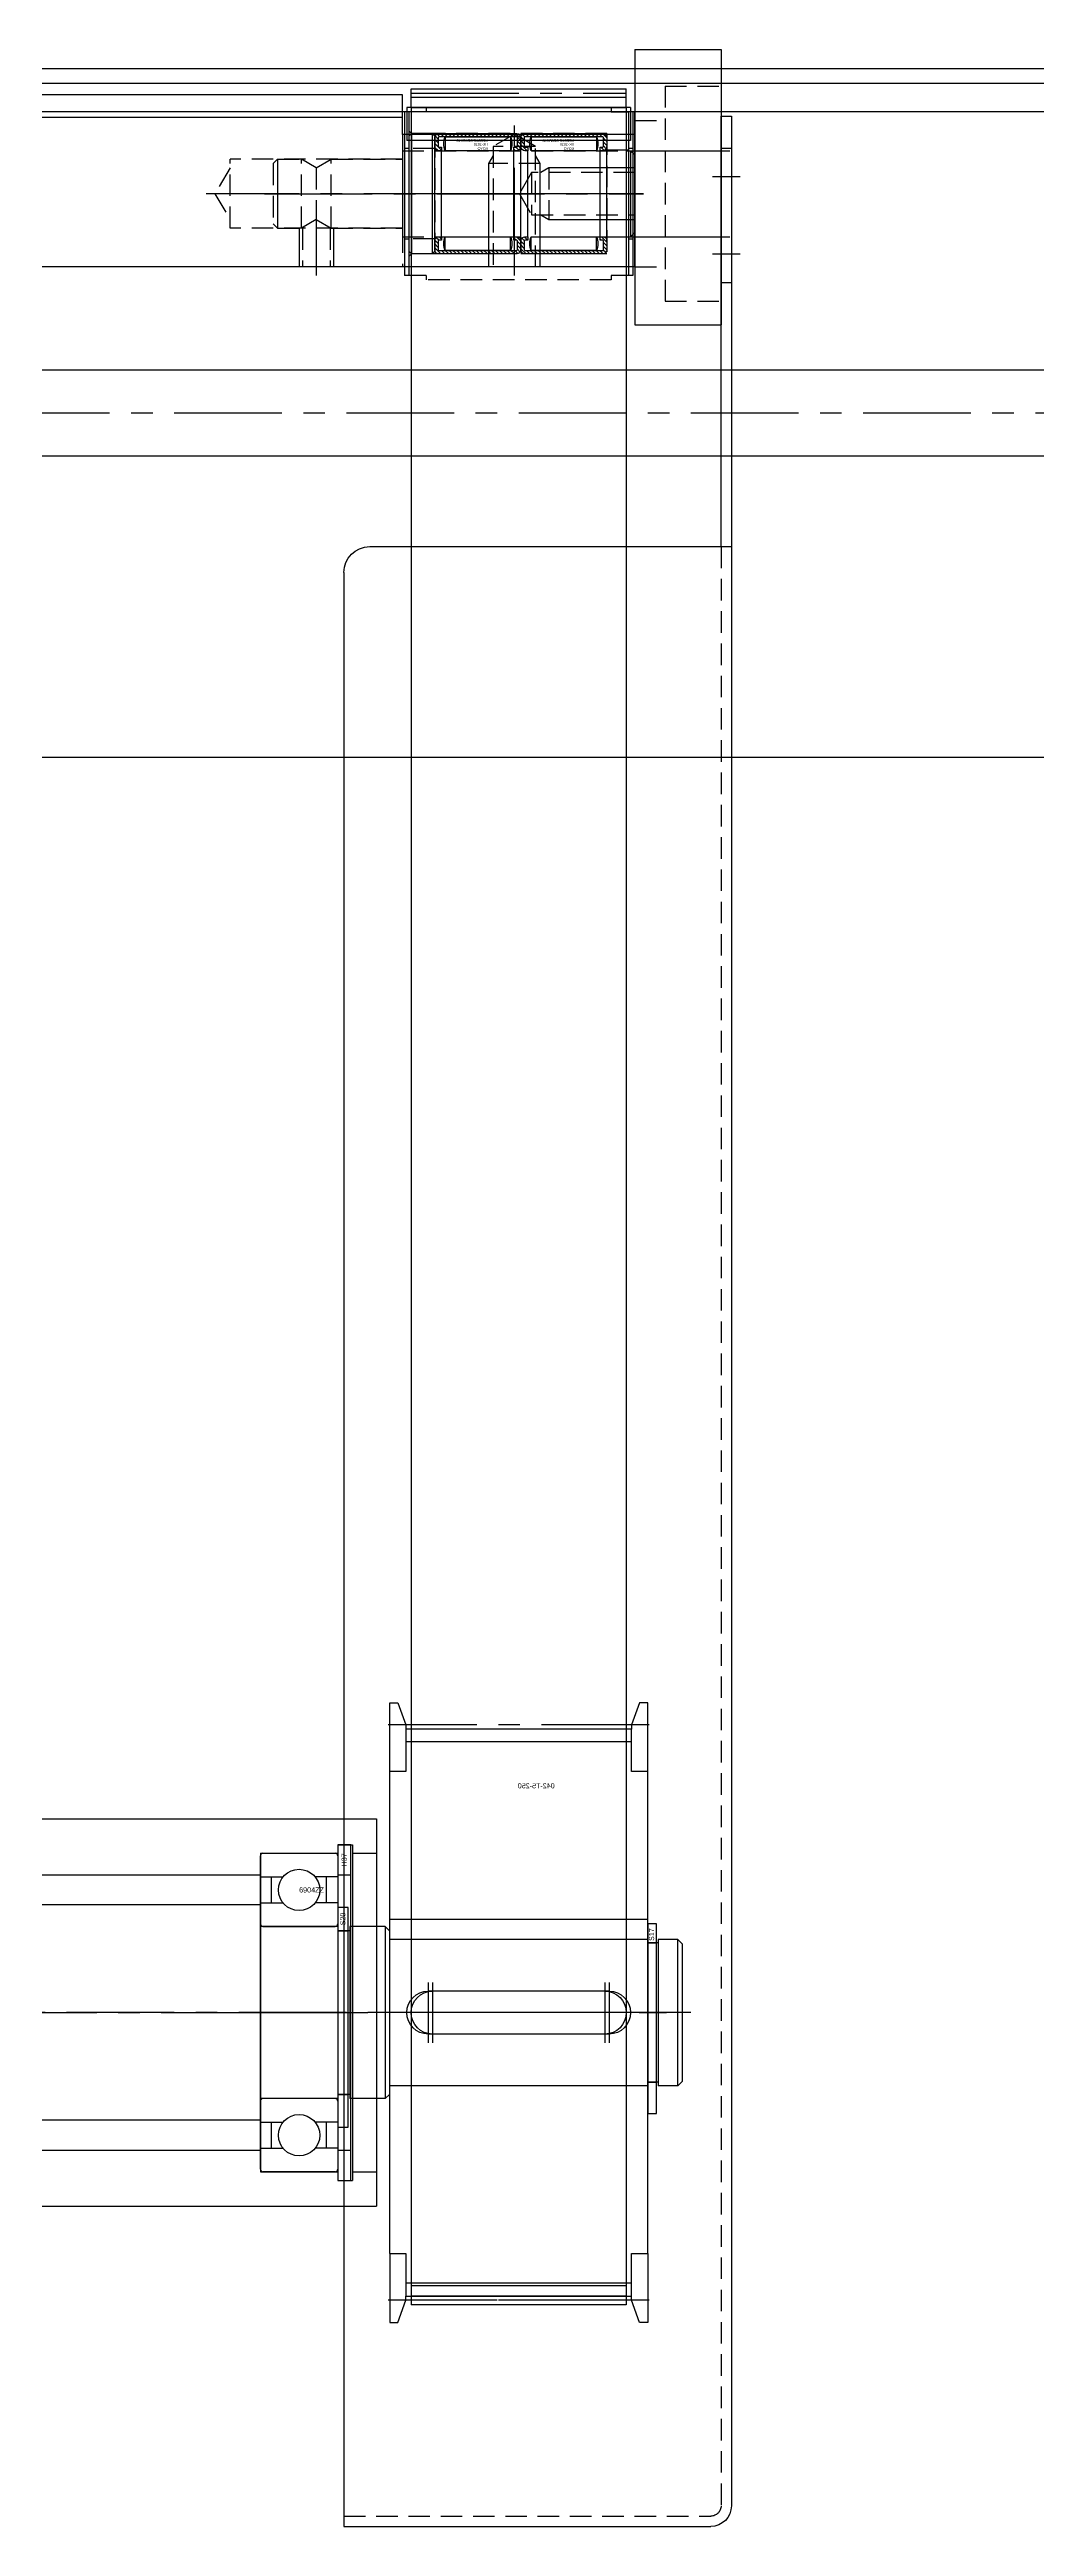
# Model space of a CAD drawing. Header units: inches. Extents: x 0 to 23821, y 0 to 11279.
# Drawn here: x 2230.2 to 2344.8, y 7183.7 to 7471.5 of the extents above; entities that cross this region are included whole.
import ezdxf
from ezdxf.enums import TextEntityAlignment as Align

# ---------------------------------------------------------------- set-up
doc = ezdxf.new("R2010")
doc.units = ezdxf.units.IN
doc.header["$LTSCALE"] = 10
doc.header["$MEASUREMENT"] = 0
doc.linetypes.add('CENTER', pattern=[2, 1.25, -0.25, 0.25, -0.25])
doc.linetypes.add('HIDDEN', pattern=[0.375, 0.25, -0.125])
for name, color, linetype in [('11', 1, 'CENTER'), ('22', 2, 'HIDDEN'), ('44', 4, 'Continuous'), ('77', 40, 'HIDDEN'), ('A', 8, 'Continuous'), ('B', 123, 'Continuous'), ('BOM-T', 4, 'Continuous'), ('G', 231, 'Continuous'), ('T', 3, 'Continuous'), ('Y', 60, 'Continuous')]:
    doc.layers.add(name, color=color, linetype=linetype)
doc.styles.add('SCI', font='')
doc.styles.get("Standard").update_dxf_attribs({"font": 'arial.ttf'})
doc.styles.get('SCI').set_extended_font_data('Gulim')
pattern_1 = [(45, (0, 0), (-0.224506, 0.224506), [])]

# ---------------------------------------------------------------- blocks, each defined once
blk = doc.blocks.new('A$C4fe95a59')
for p, q in [((3120, 75), (-3120, 75)), ((3120, 0), (-3120, 0))]:
    blk.add_line(p, q)
at = {"layer": '11'}
blk.add_line((3120, 40), (-3120, 40), dxfattribs=at)
at = {"layer": 'A'}
for p, q in [((3120, 45), (-3120, 45)), ((3120, 35), (-3120, 35))]:
    blk.add_line(p, q, dxfattribs=at)
at = {"layer": 'B'}
blk.add_line((3120, 80), (-3120, 80), dxfattribs=at)
at = {"layer": 'G'}
blk.add_line((3120, 78.3), (-3120, 78.3), dxfattribs=at)
blk = doc.blocks.new('A$C503d958c')
for p, q in [((295, 20), (27, 20)), ((295, 17.37), (27, 17.37)), ((295, 15.37), (295, 20)), ((322, 18), (295, 18)), ((322, 0), (322, 18)), ((322, 15.37), (295, 15.37)), ((322, 0), (0, 0))]:
    blk.add_line(p, q)
at = {"layer": '11'}
for p, q in [((308, -1), (308, 16.42)), ((323, 8.5), (272.2, 8.5)), ((285, 5.5), (285, -1))]:
    blk.add_line(p, q, dxfattribs=at)
at = {"layer": '22'}
for p, q in [((308, 15.42), (305.54, 14)), ((310.46, 14), (308, 15.42)), ((311, 12), (305, 12)), ((305.54, 14), (305.54, 0)), ((310.46, 14), (305.54, 14)), ((310.46, 0), (310.46, 14)), ((310, 10.96), (308.58, 8.5)), ((322, 10.96), (310, 10.96)), ((310, 10.96), (310, 6.04)), ((312, 11.5), (312, 5.5)), ((308.58, 8.5), (310, 6.04)), ((310, 6.04), (322, 6.04))]:
    blk.add_line(p, q, dxfattribs=at)
at = {"layer": '77'}
for p, q in [((295, 15.37), (295, 0)), ((275, 4.5), (275, 12.5)), ((295, 12.5), (275, 12.5)), ((275, 11.5), (273.2, 8.5)), ((273.2, 8.5), (275, 5.5)), ((295, 4.5), (275, 4.5)), ((283.38, 4.5), (283.38, 0)), ((286.62, 4.5), (286.62, 0))]:
    blk.add_line(p, q, dxfattribs=at)
at = {"layer": 'T'}
for p, q in [((305.54, 12.94), (305, 12)), ((305, 12), (305, 0)), ((311, 12), (310.46, 12.94)), ((311, 0), (311, 12)), ((312, 11.5), (311.06, 10.96)), ((322, 11.5), (312, 11.5)), ((311.06, 6.04), (312, 5.5)), ((283, 4.5), (283, 0)), ((287, 4.5), (287, 0)), ((312, 5.5), (322, 5.5))]:
    blk.add_line(p, q, dxfattribs=at)
blk = doc.blocks.new('A$C0fd4e748')
for p, q in [((-2.2, 12.5), (-2.2, -12.5)), ((0, 12.5), (-2.2, 12.5)), ((-1.2, 12.5), (-1.2, -12.5)), ((0, 12.5), (0, -12.5)), ((0, -12.5), (-2.2, -12.5))]:
    blk.add_line(p, q)
at = {"layer": '11'}
blk.add_line((-1.68, 12.5), (-1.68, -12.5), dxfattribs=at)
blk = doc.blocks.new('A$C0417e222')
for p, q in [((-13, 0.5), (13, 0.5)), ((-13, 0.5), (-13, -3.33)), ((13, 0.5), (13, -3.33)), ((-13, -3.33), (13, -3.33))]:
    blk.add_line(p, q)
at = {"layer": '22'}
blk.add_line((-13, 0), (13, 0), dxfattribs=at)
blk = doc.blocks.new('A$Ceb090c7c')
for p, q in [((0, 16), (10, 16)), ((0, 16), (0, -16)), ((10, 16), (10, -16)), ((0, -16), (10, -16))]:
    blk.add_line(p, q)
at = {"layer": '11'}
for p, q in [((-1, 4.25), (11, 4.25)), ((-1, -5.75), (11, -5.75))]:
    blk.add_line(p, q, dxfattribs=at)
at = {"layer": '22'}
for p, q in [((3.5, 11.75), (3.5, -13.25)), ((3.5, 11.75), (10, 11.75)), ((0, 7.75), (3.5, 7.75)), ((0, -9.25), (3.5, -9.25)), ((3.5, -13.25), (10, -13.25))]:
    blk.add_line(p, q, dxfattribs=at)
blk = doc.blocks.new('A$Cc1844e05')
for p, q in [((-26.5, 5), (-27, 4.5)), ((-27, 4.5), (-27, -4.5)), ((0, 5), (-26.5, 5)), ((0, 5), (0, -5)), ((8.27, 4), (0, 4)), ((10, 3), (8.27, 4)), ((8.27, -4), (8.27, 4)), ((10, 3), (11.73, 4)), ((10, 3), (10, -3)), ((14.5, 4), (11.73, 4)), ((11.73, -4), (11.73, 4)), ((14.5, 4), (15, 3.5)), ((15, 3.5), (15, -3.5)), ((-27, -4.5), (-26.5, -5)), ((0, -5), (-26.5, -5)), ((8.27, -4), (0, -4)), ((10, -3), (8.27, -4)), ((10, -3), (11.73, -4)), ((14.5, -4), (11.73, -4)), ((15, -3.5), (14.5, -4))]:
    blk.add_line(p, q)
at = {"layer": '11'}
blk.add_line((16, 0), (-28, 0), dxfattribs=at)
at = {"layer": 'A'}
for p, q in [((-26.5, 5), (-26.5, -5)), ((14.5, 4), (14.5, -4))]:
    blk.add_line(p, q, dxfattribs=at)
blk = doc.blocks.new('A$Ce1fca09c')
h = blk.add_hatch()
h.set_pattern_fill('ANSI31', color=256, scale=0.1)
h.set_pattern_definition(pattern_1)
edge = h.paths.add_edge_path()
edge.add_line((9.2, 5.4), (9.2, 5))
edge.add_line((9.2, 5), (9.52, 5))
edge.add_arc((9.52, 5.48), 0.48, 270, 360)
edge.add_line((10, 5.48), (10, 6.52))
edge.add_arc((9.52, 6.52), 0.48, 0, 90)
edge.add_line((9.52, 7), (0.48, 7))
edge.add_arc((0.48, 6.52), 0.48, 90, 180)
edge.add_line((0, 6.52), (0, 5.48))
edge.add_arc((0.48, 5.48), 0.48, 180, 270)
edge.add_line((0.48, 5), (0.8, 5))
edge.add_line((0.8, 5), (0.8, 5.4))
edge.add_line((0.8, 5.4), (0.48, 5.4))
edge.add_line((0.48, 5.4), (0.4, 5.48))
edge.add_line((0.4, 5.48), (0.4, 6.52))
edge.add_line((0.4, 6.52), (0.48, 6.6))
edge.add_line((0.48, 6.6), (9.52, 6.6))
edge.add_line((9.52, 6.6), (9.6, 6.52))
edge.add_line((9.6, 6.52), (9.6, 5.48))
edge.add_line((9.6, 5.48), (9.52, 5.4))
edge.add_line((9.52, 5.4), (9.2, 5.4))
h = blk.add_hatch()
h.set_pattern_fill('ANSI31', color=256, scale=0.1)
h.set_pattern_definition(pattern_1)
edge = h.paths.add_edge_path()
edge.add_line((9.2, -5.4), (9.52, -5.4))
edge.add_line((9.52, -5.4), (9.6, -5.48))
edge.add_line((9.6, -5.48), (9.6, -6.52))
edge.add_line((9.6, -6.52), (9.52, -6.6))
edge.add_line((9.52, -6.6), (0.48, -6.6))
edge.add_line((0.48, -6.6), (0.4, -6.52))
edge.add_line((0.4, -6.52), (0.4, -5.48))
edge.add_line((0.4, -5.48), (0.48, -5.4))
edge.add_line((0.48, -5.4), (0.8, -5.4))
edge.add_line((0.8, -5.4), (0.8, -5))
edge.add_line((0.8, -5), (0.48, -5))
edge.add_arc((0.48, -5.48), 0.48, 90, 180)
edge.add_line((0, -5.48), (0, -6.52))
edge.add_arc((0.48, -6.52), 0.48, 180, 270)
edge.add_line((0.48, -7), (9.52, -7))
edge.add_arc((9.52, -6.52), 0.48, 270, 360)
edge.add_line((10, -6.52), (10, -5.48))
edge.add_arc((9.52, -5.48), 0.48, 0, 90)
edge.add_line((9.52, -5), (9.2, -5))
edge.add_line((9.2, -5), (9.2, -5.4))
for p, q in [((0, 6.52), (0, 5.48)), ((0.4, 5.48), (0.4, 6.52)), ((9.52, 7), (0.48, 7)), ((0.48, 6.6), (9.52, 6.6)), ((1.2, 6.6), (1.2, 5)), ((8.8, 6.6), (1.2, 6.6)), ((8.8, 6.6), (8.8, 5)), ((9.6, 6.52), (9.6, 5.48)), ((10, 5.48), (10, 6.52)), ((0, -5.48), (0, 5.48)), ((0.8, 5.4), (0.48, 5.4)), ((0.48, 5), (0.8, 5)), ((0.8, 5), (0.8, 5.4)), ((0.8, -5), (0.8, 5)), ((1.2, 5), (8.8, 5)), ((9.2, 5.4), (9.2, 5)), ((9.52, 5.4), (9.2, 5.4)), ((9.2, 5), (9.52, 5)), ((9.2, -5), (9.2, 5)), ((10, -5.48), (10, 5.48)), ((0, -5.48), (0, -6.52)), ((0.4, -6.52), (0.4, -5.48)), ((0.8, -5), (0.48, -5)), ((0.48, -5.4), (0.8, -5.4)), ((0.8, -5.4), (0.8, -5)), ((1.2, -6.6), (1.2, -5)), ((8.8, -5), (1.2, -5)), ((8.8, -6.6), (8.8, -5)), ((9.52, -5), (9.2, -5)), ((9.2, -5), (9.2, -5.4)), ((9.2, -5.4), (9.52, -5.4)), ((9.6, -5.48), (9.6, -6.52)), ((10, -6.52), (10, -5.48)), ((9.52, -6.6), (0.48, -6.6)), ((0.48, -7), (9.52, -7)), ((1.2, -6.6), (8.8, -6.6))]:
    blk.add_line(p, q)
for centre, radius, start, end in [((0.48, 6.52), 0.48, 90, 180), ((0.48, 6.52), 0.08, 90, 180), ((3.12, 5.8), 2.08, 157.3801, 202.6199), ((6.88, 5.8), 2.08, 337.3801, 22.6199), ((9.52, 6.52), 0.48, 0, 90), ((9.52, 6.52), 0.08, 0, 90), ((0.48, 5.48), 0.48, 180, 270), ((0.48, 5.48), 0.08, 180, 270), ((9.52, 5.48), 0.48, 270, 0), ((9.52, 5.48), 0.08, 270, 0), ((0.48, -5.48), 0.48, 90, 180), ((0.48, -5.48), 0.08, 90, 180), ((3.12, -5.8), 2.08, 157.3801, 202.6199), ((6.88, -5.8), 2.08, 337.3801, 22.6199), ((9.52, -5.48), 0.48, 0, 90), ((9.52, -5.48), 0.08, 0, 90), ((0.48, -6.52), 0.48, 180, 270), ((0.48, -6.52), 0.08, 180, 270), ((9.52, -6.52), 0.08, 270, 0), ((9.52, -6.52), 0.48, 270, 0)]:
    blk.add_arc(centre, radius, start, end)
at = {"layer": '11'}
blk.add_line((-1, 0), (11, 0), dxfattribs=at)
at = {"layer": 'BOM-T', "color": 4}
for s, p in [('NEEDLE BEARING', (3.81, 6.01)), ('HK-1010', (3.81, 5.58)), ('KOYO', (3.81, 5.09))]:
    blk.add_text(s, height=0.3, dxfattribs=at).set_placement(p)
blk = doc.blocks.new('A$C6554669a')
for p, q in [((0, 6.7), (0.3, 7)), ((0, 6.7), (0, -6.7)), ((0.3, 7), (2.7, 7)), ((2.7, 7), (3, 6.7)), ((3, 6.7), (3, -6.7)), ((0, -6.7), (0.3, -7)), ((0.3, -7), (2.7, -7)), ((2.7, -7), (3, -6.7))]:
    blk.add_line(p, q)
at = {"layer": '11'}
blk.add_line((-1, 0), (4, 0), dxfattribs=at)
at = {"layer": '22'}
for p, q in [((0, 5.25), (3, 5.25)), ((0, -5.25), (3, -5.25))]:
    blk.add_line(p, q, dxfattribs=at)
at = {"layer": 'A'}
for p, q in [((0.3, 7), (0.3, -7)), ((2.7, 7), (2.7, -7))]:
    blk.add_line(p, q, dxfattribs=at)
blk = doc.blocks.new('A$Cc8268a15')
for p, q in [((0.03, 9.3), (0.03, -9.7)), ((0.03, 9.3), (0.53, 9.3)), ((0.53, 9.3), (0.53, -9.7)), ((0.03, -9.7), (0.53, -9.7))]:
    blk.add_line(p, q)
at = {"layer": '11'}
blk.add_line((-0.97, -0.2), (1.53, -0.2), dxfattribs=at)
at = {"layer": '22'}
for p, q in [((0.03, 5.05), (0.53, 5.05)), ((0.53, -5.45), (0.03, -5.45))]:
    blk.add_line(p, q, dxfattribs=at)
blk = doc.blocks.new('A$C68f490c2')
for p, q in [((0, 9.5), (0, -9.5)), ((2, 9.5), (0, 9.5)), ((2, 10), (2, 9.5)), ((2, 10), (23.5, 10)), ((23.5, 10), (23.5, 9.5)), ((23.5, 9.5), (25.5, 9.5)), ((25.5, 9.5), (25.5, -9.5)), ((2.5, 7), (2.5, -7)), ((2.5, 7), (25.2, 7)), ((25.2, 7), (25.5, 7.3)), ((0, 5.05), (2.5, 5.05)), ((0, -5.05), (2.5, -5.05)), ((2.5, -7), (25.2, -7)), ((25.2, -7), (25.5, -7.3)), ((0, -9.5), (2, -9.5)), ((2, -9.5), (2, -10)), ((2, -10), (23.5, -10)), ((23.5, -9.5), (23.5, -10)), ((23.5, -9.5), (25.5, -9.5))]:
    blk.add_line(p, q)
at = {"layer": '11'}
blk.add_line((-1, 0), (26.5, 0), dxfattribs=at)
at = {"layer": 'A'}
blk.add_line((25.2, 7), (25.2, -7), dxfattribs=at)
blk = doc.blocks.new('A$Cd9f11a1d')
blk.add_blockref('A$C503d958c', (0, -18))
at = {"layer": '22', "xscale": -1}
blk.add_blockref('A$C68f490c2', (321.25, -9.5), dxfattribs=at)
at = {"layer": '44', "xscale": -1}
for name, p in [('A$Cc8268a15', (295.78, -9.3)), ('A$Ce1fca09c', (308.75, -9.5)), ('A$Ce1fca09c', (318.75, -9.5)), ('A$Cc8268a15', (321.78, -9.3))]:
    blk.add_blockref(name, p, dxfattribs=at)
at = {"layer": '77', "xscale": -1}
for name, p in [('A$C6554669a', (298.75, -9.5)), ('A$Cc1844e05', (295, -9.5))]:
    blk.add_blockref(name, p, dxfattribs=at)
at = {"layer": 'B', "xscale": -1.000000000000001, "rotation": 90}
blk.add_blockref('A$C0fd4e748', (308.5, 0.5), dxfattribs=at)
at = {"layer": 'G'}
blk.add_blockref('A$Ceb090c7c', (322, -8.75), dxfattribs=at)
at = {"layer": 'Y', "xscale": -1}
blk.add_blockref('A$C0417e222', (308.5, 0), dxfattribs=at)
blk = doc.blocks.new('A$Ccc1bbfdf')
for p, q in [((33.5, 15), (33.5, 0)), ((40.5, 15), (33.5, 15)), ((40.5, 15), (40.5, 4)), ((33.5, 13), (40.5, 13)), ((40.5, 7), (33.5, 7)), ((44, 4), (40.5, 4)), ((44, 4), (44.5, 3.5)), ((44.5, 3.5), (44.5, -48.5)), ((-39.5, 0), (-39.5, -45)), ((33.5, 0), (-39.5, 0)), ((-36.7, -4), (-39.5, -4)), ((-36.7, -3), (-36.7, -42)), ((-35, -3), (-36.7, -3)), ((-35, -3), (-35, -42)), ((-26, -4), (-35, -4)), ((-26, -4), (-26, -41)), ((44.5, -6.5), (-26, -6.5)), ((44.5, -38.5), (-26, -38.5)), ((-36.7, -41), (-39.5, -41)), ((-35, -42), (-36.7, -42)), ((-26, -41), (-35, -41)), ((33.5, -45), (-39.5, -45)), ((33.5, -45), (33.5, -60)), ((44, -49), (44.5, -48.5)), ((44, -49), (40.5, -49)), ((40.5, -49), (40.5, -60)), ((40.5, -52), (33.5, -52)), ((33.5, -58), (40.5, -58)), ((40.5, -60), (33.5, -60))]:
    blk.add_line(p, q)
at = {"layer": '11'}
for p, q in [((32.5, 10), (41.5, 10)), ((45.5, -22.5), (-38.5, -22.5)), ((32.5, -55), (41.5, -55))]:
    blk.add_line(p, q, dxfattribs=at)
blk = doc.blocks.new('A$Cf63996e3')
for p, q in [((0, -18.2), (0, 18.2)), ((0.3, 18.5), (8.7, 18.5)), ((9, 18.2), (9, -18.2)), ((0, 15.75), (2.63, 15.75)), ((1.31, 12.75), (1.31, 15.75)), ((9, 15.75), (6.37, 15.75)), ((7.69, 12.75), (7.69, 15.75)), ((0, 12.75), (2.63, 12.75)), ((9, 12.75), (6.37, 12.75)), ((0.3, 10), (8.7, 10)), ((8.7, -10), (0.3, -10)), ((0, -12.75), (2.63, -12.75)), ((1.31, -15.75), (1.31, -12.75)), ((9, -12.75), (6.37, -12.75)), ((7.69, -15.75), (7.69, -12.75)), ((0, -15.75), (2.63, -15.75)), ((9, -15.75), (6.37, -15.75)), ((8.7, -18.5), (0.3, -18.5))]:
    blk.add_line(p, q)
for centre in [(4.5, 14.25), (4.5, -14.25)]:
    blk.add_circle(centre, 2.4)
for centre, start, end in [((0.3, 18.2), 90, 180), ((8.7, 18.2), 0, 90), ((0.3, 10.3), 180, 270), ((8.7, 10.3), 270, 0), ((0.3, -10.3), 90, 180), ((8.7, -10.3), 0, 90), ((0.3, -18.2), 180, 270), ((8.7, -18.2), 270, 360)]:
    blk.add_arc(centre, 0.3, start, end)
at = {"layer": '11'}
blk.add_line((-1, 0), (10, 0), dxfattribs=at)
at = {"layer": 'BOM-T', "color": 4}
blk.add_text('6904ZZ', height=0.6, dxfattribs=at).set_placement((4.5, 13.95))
blk = doc.blocks.new('A$C88ba8112')
for p, q in [((0, 19.5), (0, -19.5)), ((1.5, 19.5), (0, 19.5)), ((1.5, -19.5), (1.5, 19.5)), ((0, 16), (1.5, 16)), ((0, -16), (1.5, -16)), ((0, -19.5), (1.5, -19.5))]:
    blk.add_line(p, q)
at = {"layer": '11'}
blk.add_line((-1, 0), (2.65, 0), dxfattribs=at)
at = {"layer": 'BOM-T', "color": 4, "style": 'SCI'}
blk.add_text('H37', height=0.6, rotation=90, dxfattribs=at).set_placement((0.73, 16.97), align=Align.MIDDLE_LEFT)
blk = doc.blocks.new('A$Ccc436072')
for p, q in [((0, 12.2), (0, -13.3)), ((1.2, 12.2), (0, 12.2)), ((1.2, -13.3), (1.2, 12.2)), ((0, 9.5), (1.2, 9.5)), ((0, -9.5), (1.2, -9.5)), ((0, -13.3), (1.2, -13.3))]:
    blk.add_line(p, q)
at = {"layer": '11'}
blk.add_line((-1, 0), (2.35, 0), dxfattribs=at)
at = {"layer": 'BOM-T', "color": 4, "style": 'SCI'}
blk.add_text('S20', height=0.6, rotation=90, dxfattribs=at).set_placement((0.58, 10.14), align=Align.MIDDLE_LEFT)
blk = doc.blocks.new('A$Cc53e3cec')
for p, q in [((-14.98, 28), (-14.98, 36)), ((-14.98, 36), (-14.04, 36)), ((-14.04, 36), (-13.1, 33.42)), ((14.04, 36), (13.1, 33.42)), ((14.98, 36), (14.04, 36)), ((14.98, 28), (14.98, 36)), ((-13.1, 33.42), (-13.1, 32.94)), ((-13.1, 28), (-13.1, 32.94)), ((-13.1, 32.94), (13.1, 32.94)), ((13.1, 33.42), (13.1, 32.94)), ((13.1, 32.94), (13.1, 28)), ((-13.1, 31.44), (13.1, 31.44)), ((-15, 28), (-13.1, 28)), ((-15, -28), (-15, 28)), ((13.1, 28), (15, 28)), ((15, 28), (15, -28)), ((-15, 10.8), (15, 10.8)), ((-15, 8.5), (15, 8.5)), ((-15, -8.5), (15, -8.5)), ((-13.1, -28), (-15, -28)), ((-14.98, -28), (-14.98, -36)), ((-13.1, -32.94), (-13.1, -28)), ((15, -28), (13.1, -28)), ((13.1, -28), (13.1, -32.94)), ((14.98, -28), (14.98, -36)), ((-13.1, -31.44), (13.1, -31.44)), ((-14.04, -36), (-13.1, -33.42)), ((13.1, -32.94), (-13.1, -32.94)), ((-13.1, -33.42), (-13.1, -32.94)), ((13.1, -33.42), (13.1, -32.94)), ((14.04, -36), (13.1, -33.42)), ((-14.98, -36), (-14.04, -36)), ((14.98, -36), (14.04, -36))]:
    blk.add_line(p, q)
at = {"layer": '11'}
for p, q in [((-15.15, 33.42), (15.15, 33.42)), ((-16, 0), (16, 0)), ((-15.15, -33.42), (15.15, -33.42))]:
    blk.add_line(p, q, dxfattribs=at)
at = {"layer": 'BOM-T', "style": 'SCI'}
blk.add_text('042-T5-250', height=0.6, dxfattribs=at).set_placement((-4.18, 26.35), align=Align.MIDDLE_LEFT)
blk = doc.blocks.new('A$C2076e855')
for p, q in [((0, 10.3), (0, -11.72)), ((1, 10.3), (0, 10.3)), ((1, -11.72), (1, 10.3)), ((0, 8.1), (1, 8.1)), ((0, -8.1), (1, -8.1)), ((0, -11.72), (1, -11.72))]:
    blk.add_line(p, q)
at = {"layer": '11'}
blk.add_line((-1, 0), (2.15, 0), dxfattribs=at)
at = {"layer": 'BOM-T', "color": 4, "style": 'SCI'}
blk.add_text('S17', height=0.6, rotation=90, dxfattribs=at).set_placement((0.43, 8.32), align=Align.MIDDLE_LEFT)
blk = doc.blocks.new('A$Ce71b497e')
for p, q in [((-69.5, 12.5), (0, 12.5)), ((-69.5, 12.5), (-69.5, -12.5)), ((0, 12.5), (0, -12.5)), ((-84.5, 9.5), (-84, 10)), ((-84.5, 9.5), (-84.5, -9.5)), ((-84, 10), (-79.9, 10)), ((-84, 10), (-84, -10)), ((-79.9, 10), (-79.9, -10)), ((-79.9, 9.5), (-78.5, 9.5)), ((-78.5, 10), (-69.5, 10)), ((-78.5, 10), (-78.5, -10)), ((0, 10), (39, 10)), ((40, 9), (39, 10)), ((39, -10), (39, 10)), ((40, 9), (40, -9)), ((-118.5, 8), (-118, 8.5)), ((-118.5, 8), (-118.5, -8)), ((-118, 8.5), (-115.7, 8.5)), ((-118, -8.5), (-118, 8.5)), ((-115.7, 8.5), (-115.7, -8.5)), ((-115.7, 8.1), (-114.5, 8.1)), ((-114.5, 8.5), (-114.5, -8.5)), ((-114.5, 8.5), (-84.5, 8.5)), ((7.5, 3), (32.5, 3)), ((-110, 2.5), (-89, 2.5)), ((-110, -2.5), (-89, -2.5)), ((7.5, -3), (32.5, -3)), ((-118.5, -8), (-118, -8.5)), ((-118, -8.5), (-115.7, -8.5)), ((-115.7, -8.1), (-114.5, -8.1)), ((-114.5, -8.5), (-84.5, -8.5)), ((-84.5, -9.5), (-84, -10)), ((-84, -10), (-79.9, -10)), ((-79.9, -9.5), (-78.5, -9.5)), ((-78.5, -10), (-69.5, -10)), ((0, -10), (39, -10)), ((40, -9), (39, -10)), ((-69.5, -12.5), (0, -12.5))]:
    blk.add_line(p, q)
for centre, radius, start, end in [((7.5, 0), 3, 90, 270), ((32.5, 0), 3, 270, 90), ((-110, 0), 2.5, 90, 270), ((-89, 0), 2.5, 270, 90)]:
    blk.add_arc(centre, radius, start, end)
at = {"layer": '11'}
for p, q in [((-110, 3.5), (-110, -3.5)), ((-89, 3.5), (-89, -3.5)), ((7.5, 4), (7.5, -4)), ((32.5, 4), (32.5, -4)), ((-119.5, 0), (41, 0))]:
    blk.add_line(p, q, dxfattribs=at)
blk = doc.blocks.new('A$Cbf61ef9c')
for p, q in [((-10, 0), (10, 0)), ((-10, -5), (10, -5))]:
    blk.add_line(p, q)
for centre, start, end in [((-10, -2.5), 90, 270), ((10, -2.5), 270, 90)]:
    blk.add_arc(centre, 2.5, start, end)
at = {"layer": '11'}
for p, q in [((-10, 1), (-10, -6)), ((10, 1), (10, -6)), ((-13.5, -2.5), (13.5, -2.5))]:
    blk.add_line(p, q, dxfattribs=at)
blk = doc.blocks.new('A$C5c1d2c67')
at = {"xscale": -1}
for name, p in [('A$Ccc1bbfdf', (171.5, -67.5)), ('A$Cc53e3cec', (227.5, -90)), ('A$Ce71b497e', (128, -90))]:
    blk.add_blockref(name, p, dxfattribs=at)
at = {"layer": '44'}
for name, p in [('A$Cf63996e3', (197.5, -90)), ('A$C88ba8112', (206.5, -90)), ('A$Ccc436072', (206.5, -90)), ('A$C2076e855', (242.5, -90))]:
    blk.add_blockref(name, p, dxfattribs=at)
at = {"layer": '44', "xscale": -1}
blk.add_blockref('A$Cbf61ef9c', (227.5, -87.5), dxfattribs=at)
at = {"layer": 'B', "xscale": -1, "rotation": 270}
blk.add_blockref('A$C0fd4e748', (227.5, -121.74), dxfattribs=at)
blk = doc.blocks.new('A$C663a65d6')
for p, q in [((-1.2, 0), (-1.2, -277.6)), ((0, 0), (-1.2, 0)), ((0, -50), (0, 0)), ((40.8, -50), (-1.2, -50)), ((43.8, -53), (43.8, -280)), ((43.8, -280), (1.2, -280))]:
    blk.add_line(p, q)
for centre, radius, start, end in [((40.8, -53), 3, 0, 90), ((1.2, -277.6), 2.4, 180, 270)]:
    blk.add_arc(centre, radius, start, end)
at = {"layer": '11'}
for p, q in [((1, -7), (-2.2, -7)), ((1, -16), (-2.2, -16))]:
    blk.add_line(p, q, dxfattribs=at)
at = {"layer": '22'}
for p, q in [((0, -3.7), (-1.2, -3.7)), ((0, -19.3), (-1.2, -19.3)), ((0, -50), (0, -277.6)), ((43.8, -278.8), (1.2, -278.8))]:
    blk.add_line(p, q, dxfattribs=at)
blk.add_arc((1.2, -277.6), 1.2, 180, 270, dxfattribs=at)
blk = doc.blocks.new('A$C8089589b')
at = {"layer": 'B'}
for p, q in [((135, -1.5), (135, -254.54)), ((160, -1.5), (160, -254.54))]:
    blk.add_line(p, q, dxfattribs=at)
for name, p in [('A$Cd9f11a1d', (-161, -2)), ('A$C5c1d2c67', (-80, -132.8))]:
    blk.add_blockref(name, p)
at = {"layer": 'Y', "xscale": -1}
blk.add_blockref('A$C663a65d6', (171, -2.5), dxfattribs=at)

msp = doc.modelspace()

# ---------------------------------------------------------------- block references
for name, p in [('A$C4fe95a59', (4837.14339049, 7389.23973882, -227228.55083111)), ('A$C8089589b', (2137.14339049, 7466.23973882, -227228.55083111))]:
    msp.add_blockref(name, p)

doc.saveas('drawing.dxf')
